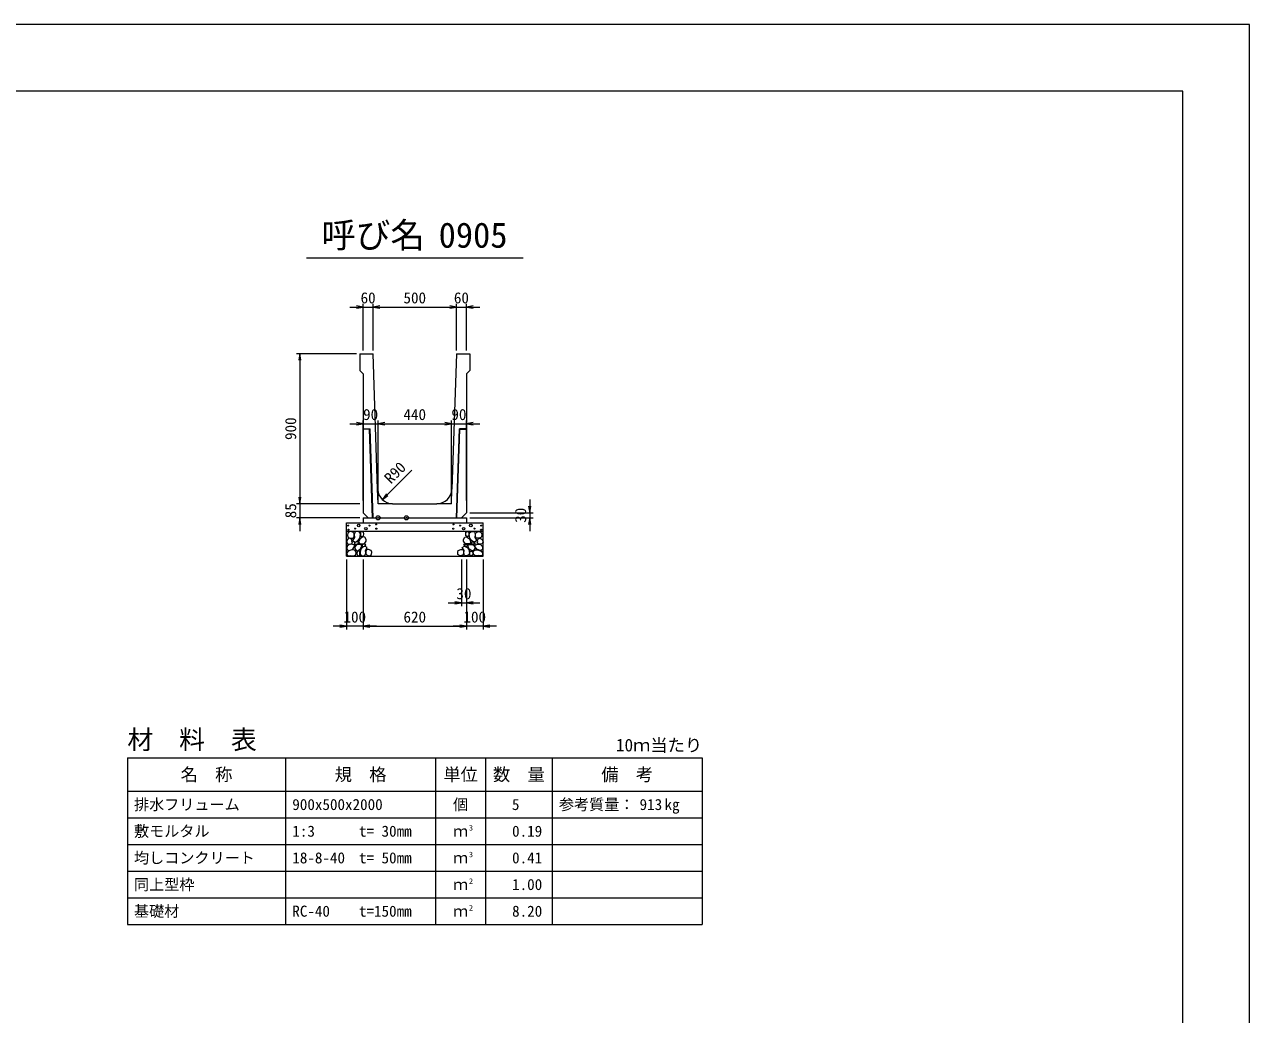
# Model space of a CAD drawing. Units: millimetres at full size, sheet at 1:50. Extents: x 50460 to 67280, y -11880 to 0.
# Drawn here: x 59928 to 67280, y -5940 to 0 of the extents above; entities that cross this region are included whole.
import ezdxf
from ezdxf.enums import TextEntityAlignment as Align

# ---------------------------------------------------------------- set-up
doc = ezdxf.new("R2010")
doc.units = ezdxf.units.MM
doc.header["$LTSCALE"] = 50
doc.header["$PDMODE"] = 32
doc.header["$PDSIZE"] = 25
doc.linetypes.add('DASHED_SPACED', pattern=[12, 6, -6])
for name, color, linetype, lineweight in [('D-DCR-HCHn', 4, 'Continuous', 9), ('D-MTR-FRAM', 7, 'Continuous', 13), ('D-MTR-LINE', 7, 'Continuous', 13), ('D-STR-DIM', 7, 'Continuous', 13), ('D-STR-STRn', 1, 'Continuous', 13), ('D-TTL', 2, 'Continuous', 13), ('D-TTL-TXT', 7, 'Continuous', 13)]:
    doc.layers.add(name, color=color, linetype=linetype, lineweight=lineweight)
doc.layers.add('D-MTR', color=7, linetype='Continuous')
doc.layers.add('D-MTR-TXT', color=7, linetype='Continuous')
doc.styles.add('ＭＳ ゴシック', font='')
doc.styles.get('ＭＳ ゴシック').set_extended_font_data('MS Gothic')

# ---------------------------------------------------------------- blocks, each defined once
blk = doc.blocks.new('open_arrow')
at = {"color": 0, "linetype": 'Continuous', "lineweight": -2}
blk.add_lwpolyline([(7.5, 1.25), (0, 0), (7.5, -1.25)], dxfattribs=at)

msp = doc.modelspace()

# ---------------------------------------------------------------- linework, layer by layer
at = {"layer": 'D-DCR-HCHn'}
for points in [[(61865.46, -3089.64), (61860.26, -3105.25), (61867.19, -3115.65), (61884.53, -3117.38), (61896.37, -3112.3), (61891.46, -3100.05), (61894.93, -3093.11), (61888, -3086.18), (61877.6, -3082.71)], [(61898.4, -3046.3), (61882.8, -3042.84), (61868.93, -3049.77), (61867.19, -3065.37), (61870.66, -3077.51), (61888, -3082.71), (61900.13, -3082.71), (61905.33, -3074.04), (61905.33, -3054.97)], [(61912.27, -3044.57), (61907.07, -3060.17), (61908.8, -3077.51), (61896.67, -3096.58), (61912.27, -3105.25), (61929.6, -3096.58), (61940, -3082.71), (61943.47, -3060.17), (61940, -3048.04), (61929.6, -3042.84)], [(61941.74, -3086.18), (61933.07, -3106.98), (61940, -3115.65), (61960.81, -3115.65), (61969.48, -3112.18), (61978.14, -3100.05), (61978.14, -3089.64), (61969.48, -3075.78), (61959.07, -3074.04)], [(61945.21, -3048.04), (61945.21, -3068.84), (61953.87, -3074.04), (61962.54, -3068.84), (61964.28, -3056.71), (61962.54, -3046.3), (61950.41, -3042.84)], [(62598.26, -3086.18), (62606.93, -3106.98), (62600, -3115.65), (62579.19, -3115.65), (62570.52, -3112.18), (62561.86, -3100.05), (62561.86, -3089.64), (62570.52, -3075.78), (62580.93, -3074.04)], [(62594.79, -3048.04), (62594.79, -3068.84), (62586.13, -3074.04), (62577.46, -3068.84), (62575.72, -3056.71), (62577.46, -3046.3), (62589.59, -3042.84)], [(62627.73, -3044.57), (62632.93, -3060.17), (62631.2, -3077.51), (62643.33, -3096.58), (62627.73, -3105.25), (62610.4, -3096.58), (62600, -3082.71), (62596.53, -3060.17), (62600, -3048.04), (62610.4, -3042.84)], [(62641.6, -3046.3), (62657.2, -3042.84), (62671.07, -3049.77), (62672.81, -3065.37), (62669.34, -3077.51), (62652, -3082.71), (62639.87, -3082.71), (62634.67, -3074.04), (62634.67, -3054.97)], [(62674.54, -3089.64), (62679.74, -3105.25), (62672.81, -3115.65), (62655.47, -3117.38), (62643.63, -3112.3), (62648.54, -3100.05), (62645.07, -3093.11), (62652, -3086.18), (62662.4, -3082.71)], [(61898.37, -3147.24), (61911.21, -3127.98), (61909.6, -3123.17), (61891.95, -3118.35), (61875.89, -3119.96), (61864.66, -3129.59), (61863.05, -3140.82), (61864.66, -3152.06), (61877.5, -3155.27)], [(61904.79, -3187.37), (61916.02, -3182.56), (61919.23, -3166.51), (61912.81, -3155.27), (61901.58, -3152.06), (61887.13, -3153.66), (61871.08, -3160.08), (61863.05, -3169.72), (61863.05, -3180.95), (61867.87, -3187.37), (61887.13, -3185.77)], [(61915.73, -3105.25), (61907.07, -3112.18), (61910.53, -3117.38), (61922.67, -3117.38), (61927.87, -3115.65), (61931.34, -3108.71), (61926.14, -3103.51)], [(61943.31, -3147.24), (61951.34, -3127.98), (61944.92, -3119.96), (61925.65, -3119.96), (61917.63, -3123.17), (61909.6, -3134.4), (61909.6, -3144.03), (61917.63, -3156.87), (61927.26, -3158.48)], [(61940.1, -3182.56), (61940.1, -3163.3), (61932.08, -3158.48), (61924.05, -3163.3), (61922.44, -3174.53), (61924.05, -3184.16), (61935.29, -3187.37)], [(61970.6, -3185.77), (61975.41, -3171.32), (61973.81, -3155.27), (61985.05, -3137.61), (61970.6, -3129.59), (61954.55, -3137.61), (61944.92, -3150.45), (61941.71, -3171.32), (61944.92, -3182.56), (61954.55, -3187.37)], [(61967.39, -3129.59), (61975.41, -3123.17), (61972.2, -3118.35), (61960.97, -3118.35), (61956.15, -3119.96), (61952.94, -3126.38), (61957.76, -3131.19)], [(61983.44, -3184.16), (61997.89, -3187.37), (62010.73, -3180.95), (62012.33, -3166.51), (62009.12, -3155.27), (61993.07, -3150.45), (61981.84, -3150.45), (61977.02, -3158.48), (61977.02, -3176.14)], [(62556.56, -3184.16), (62542.11, -3187.37), (62529.27, -3180.95), (62527.67, -3166.51), (62530.88, -3155.27), (62546.93, -3150.45), (62558.16, -3150.45), (62562.98, -3158.48), (62562.98, -3176.14)], [(62569.4, -3185.77), (62564.59, -3171.32), (62566.19, -3155.27), (62554.95, -3137.61), (62569.4, -3129.59), (62585.45, -3137.61), (62595.08, -3150.45), (62598.29, -3171.32), (62595.08, -3182.56), (62585.45, -3187.37)], [(62572.61, -3129.59), (62564.59, -3123.17), (62567.8, -3118.35), (62579.03, -3118.35), (62583.85, -3119.96), (62587.06, -3126.38), (62582.24, -3131.19)], [(62596.69, -3147.24), (62588.66, -3127.98), (62595.08, -3119.96), (62614.35, -3119.96), (62622.37, -3123.17), (62630.4, -3134.4), (62630.4, -3144.03), (62622.37, -3156.87), (62612.74, -3158.48)], [(62599.9, -3182.56), (62599.9, -3163.3), (62607.92, -3158.48), (62615.95, -3163.3), (62617.56, -3174.53), (62615.95, -3184.16), (62604.71, -3187.37)], [(62624.27, -3105.25), (62632.93, -3112.18), (62629.47, -3117.38), (62617.33, -3117.38), (62612.13, -3115.65), (62608.66, -3108.71), (62613.86, -3103.51)], [(62635.21, -3187.37), (62623.98, -3182.56), (62620.77, -3166.51), (62627.19, -3155.27), (62638.42, -3152.06), (62652.87, -3153.66), (62668.92, -3160.08), (62676.95, -3169.72), (62676.95, -3180.95), (62672.13, -3187.37), (62652.87, -3185.77)], [(62641.63, -3147.24), (62628.79, -3127.98), (62630.4, -3123.17), (62648.05, -3118.35), (62664.11, -3119.96), (62675.34, -3129.59), (62676.95, -3140.82), (62675.34, -3152.06), (62662.5, -3155.27)]]:
    msp.add_lwpolyline(points, close=True, dxfattribs=at)
for centre, radius in [((61870.73, -3006.04), 3), ((61933.34, -3006.04), 7.5), ((61997.71, -3006.84), 3), ((62038.13, -2999.99), 3), ((62501.87, -2999.99), 3), ((62542.29, -3006.84), 3), ((62606.66, -3006.04), 7.5), ((62669.27, -3006.04), 3), ((61871.87, -3031.09), 3), ((61912.29, -3024.25), 3), ((61976.66, -3025.04), 7.5), ((62039.27, -3025.04), 3), ((62500.73, -3025.04), 3), ((62563.34, -3025.04), 7.5), ((62627.71, -3024.25), 3), ((62668.13, -3031.09), 3)]:
    msp.add_circle(centre, radius, dxfattribs=at)
at = {"layer": 'D-MTR-FRAM'}
for p, q in [((60545, -4400), (63995, -4400)), ((60545, -4400), (60545, -5400)), ((63995, -4400), (63995, -5400)), ((60545, -5400), (63995, -5400))]:
    msp.add_line(p, q, dxfattribs=at)
at = {"layer": 'D-MTR-LINE'}
for p, q in [((61495, -4400), (61495, -5400)), ((62395, -4400), (62395, -5400)), ((62695, -4400), (62695, -5400)), ((63095, -4400), (63095, -5400)), ((60545, -4600), (63995, -4600)), ((60545, -4760), (63995, -4760)), ((60545, -4920), (63995, -4920)), ((60545, -5080), (63995, -5080)), ((60545, -5240), (63995, -5240))]:
    msp.add_line(p, q, dxfattribs=at)
at = {"layer": 'D-STR-DIM'}
for p, q in [((61960, -1955), (61960, -1675)), ((62020, -1955), (62020, -1675)), ((62020, -1955), (62020, -1675)), ((62520, -1955), (62520, -1675)), ((62520, -1955), (62520, -1675)), ((62580, -1955), (62580, -1675)), ((61880, -1695), (62100, -1695)), ((62020, -1695), (62520, -1695)), ((62440, -1695), (62660, -1695)), ((61920, -1975), (61560, -1975)), ((61580, -1975), (61580, -2875)), ((61880, -2395), (62130, -2395)), ((61960, -2855), (61960, -2375)), ((62050, -2855), (62050, -2375)), ((62050, -2855), (62050, -2375)), ((62050, -2395), (62490, -2395)), ((62410, -2395), (62660, -2395)), ((62490, -2855), (62490, -2375)), ((62490, -2855), (62490, -2375)), ((62580, -2855), (62580, -2375)), ((61580, -2795), (61580, -3040)), ((62960, -2850), (62960, -3040)), ((61940, -2875), (61560, -2875)), ((61940, -2875), (61560, -2875)), ((62600, -2930), (62980, -2930)), ((61940, -2960), (61560, -2960)), ((62600, -2960), (62980, -2960)), ((61860, -3210), (61860, -3630)), ((61960, -3210), (61960, -3630)), ((61960, -3210), (61960, -3630)), ((62550, -3210), (62550, -3490)), ((62580, -3210), (62580, -3630)), ((62580, -3210), (62580, -3630)), ((62580, -3210), (62580, -3490)), ((62680, -3210), (62680, -3630)), ((62470, -3470), (62660, -3470)), ((62040, -3610), (61780, -3610)), ((61960, -3610), (62580, -3610)), ((62760, -3610), (62500, -3610))]:
    msp.add_line(p, q, dxfattribs=at)
msp.add_lwpolyline([(62076.38, -2849.94), (62104.66, -2821.66), (62253.15, -2673.17)], dxfattribs=at)
at = {"layer": 'D-STR-STRn'}
for p, q in [((61940, -1975), (61940, -2075)), ((61940, -1975), (62020, -1975)), ((62047.1, -2788), (62020, -1975)), ((62520, -1975), (62492.9, -2788)), ((62520, -1975), (62600, -1975)), ((62600, -1975), (62600, -2075)), ((61940, -2075), (61960, -2095)), ((61960, -2095), (61960, -2930)), ((62600, -2075), (62580, -2095)), ((62580, -2095), (62580, -2930)), ((61960, -2425), (62001.98, -2425)), ((62019.82, -2960), (62001.98, -2425)), ((62520.18, -2960), (62538.02, -2425)), ((62580, -2425), (62538.02, -2425)), ((61999.08, -2428), (61960, -2428)), ((62016.81, -2960), (61999.08, -2428)), ((62523.19, -2960), (62540.92, -2428)), ((62540.92, -2428), (62580, -2428)), ((61960, -2930), (61990, -2960)), ((62137.05, -2875), (62402.95, -2875)), ((62580, -2930), (62550, -2960)), ((61860, -3190), (61860, -2990)), ((61860, -2990), (62680, -2990)), ((61960, -2960), (62580, -2960)), ((61960, -2960), (61960, -2990)), ((61990, -2960), (62550, -2960)), ((62580, -2960), (62580, -2990)), ((62680, -3190), (62680, -2990)), ((61860, -3040), (62680, -3040)), ((61860, -3190), (62680, -3190))]:
    msp.add_line(p, q, dxfattribs=at)
at = {"layer": 'D-STR-STRn', "color": 2, "linetype": 'DASHED_SPACED'}
for p, q in [((62050, -2875), (62047.1, -2788)), ((62490, -2875), (62492.9, -2788)), ((62137.05, -2875), (62050, -2875)), ((62490, -2875), (62402.95, -2875))]:
    msp.add_line(p, q, dxfattribs=at)
at = {"layer": 'D-STR-STRn'}
for centre, start, end in [((62137.05, -2785), 181.90915, 270), ((62402.95, -2785), 270, 358.09085)]:
    msp.add_arc(centre, 90, start, end, dxfattribs=at)
for p in [(62050, -2960), (62050, -2960), (62220, -2960)]:
    msp.add_point(p, dxfattribs=at)
at = {"layer": 'D-TTL'}
for points in [[(50460, -11880), (67280, -11880), (67280, 0), (50460, 0)], [(50860, -11480), (66880, -11480), (66880, -400), (50860, -400)]]:
    msp.add_lwpolyline(points, close=True, dxfattribs=at)
at = {"layer": 'D-TTL-TXT'}
msp.add_line((61620, -1400), (62920, -1400), dxfattribs=at)

# ---------------------------------------------------------------- block references
at = {"layer": 'D-STR-DIM', "xscale": 5.33, "yscale": 5.33}
for p, rotation in [((61960, -1695), 180), ((62520, -1695), 180), ((62520, -1695), 180), ((61580, -1975), 270), ((61960, -2395), 180), ((62490, -2395), 180), ((62490, -2395), 180), ((61580, -2875), 90), ((61580, -2875), 90), ((62076.38, -2849.94), 45), ((62960, -2930), 90), ((61580, -2960), 270), ((62960, -2960), 270), ((62550, -3470), 180), ((61860, -3610), 180), ((62580, -3610), 180), ((62580, -3610), 180)]:
    msp.add_blockref('open_arrow', p, dxfattribs=dict(at, rotation=rotation))
for p in [(62020, -1695), (62020, -1695), (62580, -1695), (62050, -2395), (62050, -2395), (62580, -2395), (62580, -3470), (61960, -3610), (61960, -3610), (62680, -3610)]:
    msp.add_blockref('open_arrow', p, dxfattribs=at)

# ---------------------------------------------------------------- texts
at = {"layer": 'D-MTR', "style": 'ＭＳ ゴシック'}
msp.add_text('材\u3000料\u3000表', height=113.9, dxfattribs=at).set_placement((60545, -4381.85), align=Align.BOTTOM_LEFT)
msp.add_text('10ｍ当たり', height=75.95, dxfattribs=at).set_placement((63995, -4384.57), align=Align.BOTTOM_RIGHT)
at = {"layer": 'D-MTR-TXT', "style": 'ＭＳ ゴシック'}
for s, height, p in [('名\u3000称', 75.95, (61020, -4500)), ('規\u3000格', 75.95, (61945, -4500)), ('単位', 75.95, (62545, -4500)), ('数\u3000量', 75.95, (62895, -4500)), ('備\u3000考', 75.95, (63545, -4500)), ('個', 66.46, (62545, -4680)), ('ｍ', 66.46, (62545, -4840)), ('ｍ', 66.46, (62545, -5000)), ('ｍ', 66.46, (62545, -5160)), ('ｍ', 66.46, (62545, -5320))]:
    msp.add_text(s, height=height, dxfattribs=at).set_placement(p, align=Align.MIDDLE_CENTER)
for s, p in [('排水フリューム', (60585, -4680)), ('900x500x2000', (61535, -4680)), ('参考質量：    kg', (63135, -4680)), ('敷モルタル', (60585, -4840)), ('1:3', (61535, -4840)), ('t= 30mm', (61935, -4840)), ('均しコンクリート', (60585, -5000)), ('18-8-40', (61535, -5000)), ('t= 50mm', (61935, -5000)), ('同上型枠', (60585, -5160)), ('基礎材', (60585, -5320)), ('RC-40', (61535, -5320)), ('t=150mm', (61935, -5320))]:
    msp.add_text(s, height=66.46, dxfattribs=at).set_placement(p, align=Align.MIDDLE_LEFT)
for s, p in [('5', (62898.55, -4680)), ('913', (63755, -4680))]:
    msp.add_text(s, height=66.46, dxfattribs=at).set_placement(p, align=Align.MIDDLE_RIGHT)
for s, p in [('3', (62595, -4846.37)), ('3', (62595, -5006.37)), ('2', (62595, -5166.37)), ('2', (62595, -5326.37))]:
    msp.add_text(s, height=33.23, dxfattribs=at).set_placement(p, align=Align.BOTTOM_LEFT)
at = {"layer": 'D-MTR-TXT', "color": 6, "style": 'ＭＳ ゴシック'}
for s, p in [('0.19', (63035, -4840)), ('0.41', (63035, -5000)), ('1.00', (63035, -5160)), ('8.20', (63035, -5320))]:
    msp.add_text(s, height=66.46, dxfattribs=at).set_placement(p, align=Align.MIDDLE_RIGHT)
at = {"layer": 'D-STR-DIM', "style": 'ＭＳ ゴシック'}
for s, p in [('60', (61990, -1640)), ('500', (62270, -1640)), ('60', (62550, -1640)), ('90', (62005, -2340)), ('440', (62270, -2340)), ('90', (62535, -2340)), ('30', (62565, -3415)), ('100', (61910, -3555)), ('620', (62270, -3555)), ('100', (62630, -3555))]:
    msp.add_text(s, height=66.46, dxfattribs=at).set_placement(p, align=Align.MIDDLE_CENTER)
for s, p in [('900', (61525, -2425)), ('85', (61525, -2917.5)), ('30', (62905, -2945))]:
    msp.add_text(s, height=66.46, rotation=90, dxfattribs=at).set_placement(p, align=Align.MIDDLE_CENTER)
msp.add_text('R90', height=66.46, rotation=45, dxfattribs=at).set_placement((62140.93, -2774.16), align=Align.BOTTOM_LEFT)
at = {"layer": 'D-TTL-TXT', "style": 'ＭＳ ゴシック'}
for s, p in [('呼び名', (62020, -1385)), ('0905', (62620, -1385))]:
    msp.add_text(s, height=151.9, dxfattribs=at).set_placement(p, align=Align.BOTTOM_CENTER)

doc.saveas('drawing.dxf')
